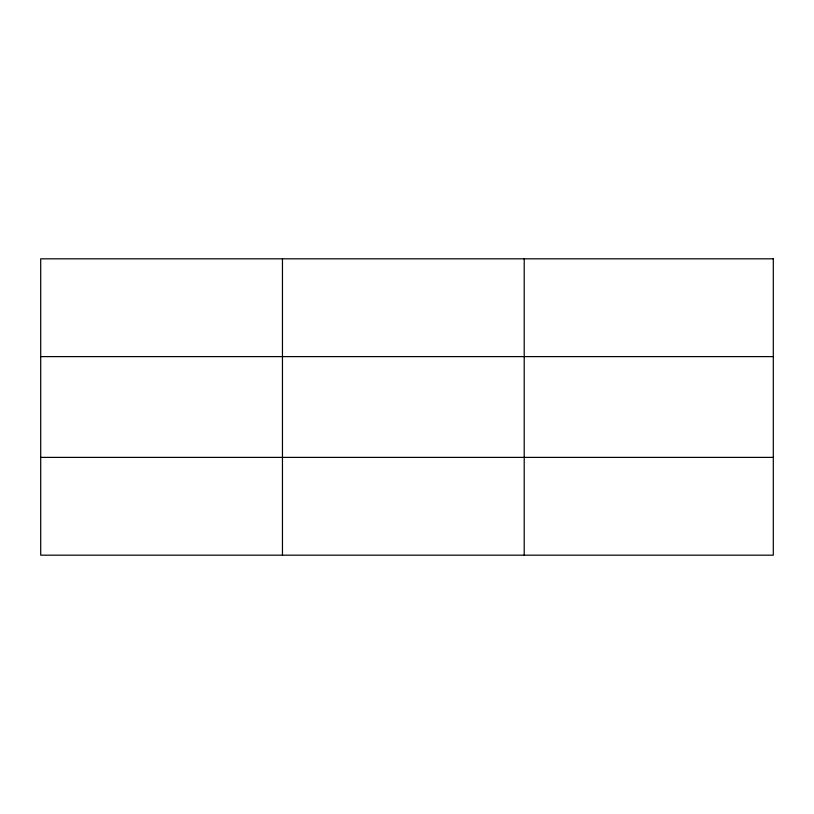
<?xml version="1.0" encoding="UTF-8"?>
<svg xmlns="http://www.w3.org/2000/svg" width="814" height="814" viewBox="0 0 814 814"><rect width="100%" height="100%" fill="white"/><g stroke="black" fill="none" stroke-linecap="round" stroke-linejoin="round"><path stroke-width="1.22" d="M282.458 555.179L282.458 258.821M524.216 555.179L524.216 258.821M40.7 356.613L773.3 356.613M40.7 457.387L773.3 457.387M773.3 258.821L773.3 555.179L40.7 555.179L40.7 258.821L773.3 258.821"/></g></svg>
